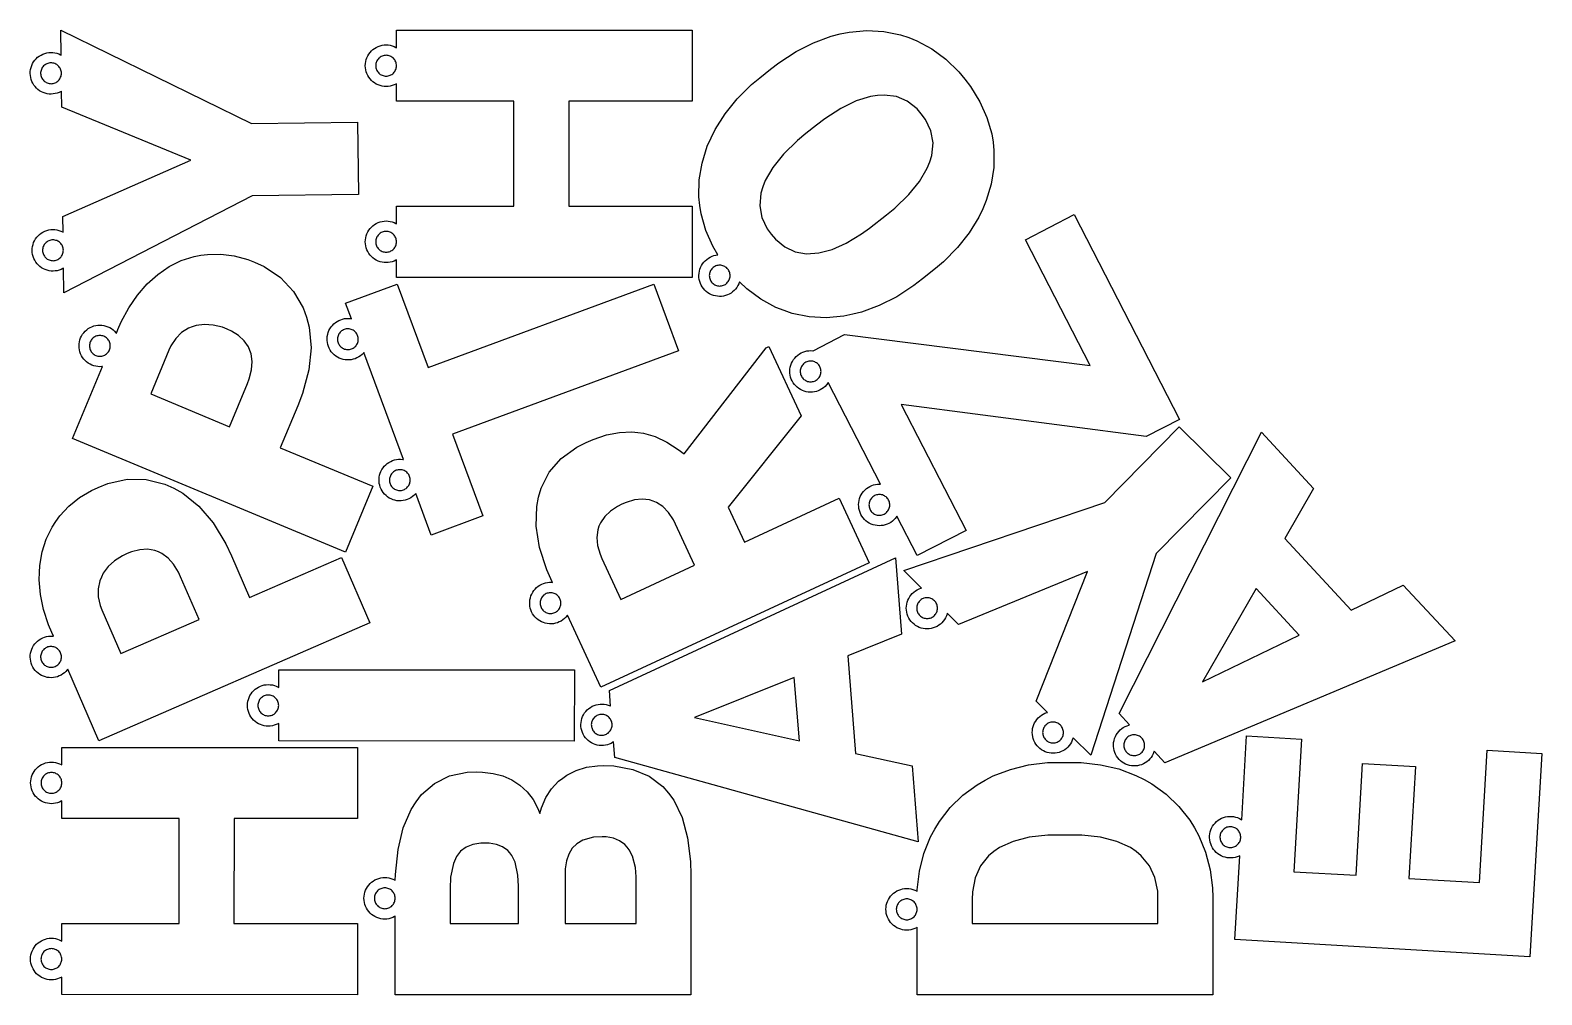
# Model space of a CAD drawing. Header units: millimetres. Extents: x 1 to 437, y 1 to 279.
import ezdxf

# ---------------------------------------------------------------- set-up
doc = ezdxf.new("R2010")
doc.units = ezdxf.units.MM

msp = doc.modelspace()

# ---------------------------------------------------------------- linework, layer by layer
at = {"color": 0}
for points in [[(47.21, 241.6), (10.01, 256.89), (9.96, 261.54), (9.78, 261.43), (9.26, 261.17), (8.7, 260.97), (8.13, 260.82), (7.55, 260.73), (6.96, 260.69), (6.38, 260.71), (5.79, 260.79), (5.22, 260.93), (4.66, 261.12), (4.13, 261.37), (3.62, 261.67), (3.14, 262.01), (2.7, 262.4), (2.3, 262.83), (1.95, 263.3), (1.64, 263.81), (1.38, 264.33), (1.18, 264.89), (1.03, 265.46), (0.93, 266.04), (0.9, 266.63), (0.92, 267.21), (1, 267.8), (1.14, 268.37), (1.33, 268.93), (1.58, 269.46), (1.87, 269.97), (2.22, 270.45), (2.61, 270.89), (3.04, 271.29), (3.51, 271.64), (4.01, 271.95), (4.54, 272.21), (5.09, 272.41), (5.66, 272.56), (6.25, 272.66), (6.83, 272.69), (7.42, 272.67), (8.01, 272.59), (8.58, 272.45), (9.13, 272.26), (9.67, 272.01), (9.84, 271.91), (9.76, 279.1), (64.73, 252.22), (95.37, 252.55), (95.6, 231.7), (64.96, 231.36), (10.59, 203.33), (10.51, 210.47), (10.34, 210.36), (9.81, 210.11), (9.26, 209.9), (8.69, 209.75), (8.11, 209.66), (7.52, 209.62), (6.93, 209.65), (6.35, 209.73), (5.78, 209.86), (5.22, 210.06), (4.69, 210.3), (4.18, 210.6), (3.7, 210.94), (3.26, 211.34), (2.86, 211.77), (2.5, 212.24), (2.2, 212.74), (1.94, 213.27), (1.73, 213.82), (1.59, 214.39), (1.49, 214.97), (1.46, 215.56), (1.48, 216.15), (1.56, 216.73), (1.7, 217.3), (1.89, 217.86), (2.13, 218.39), (2.43, 218.9), (2.78, 219.38), (3.17, 219.82), (3.6, 220.22), (4.07, 220.58), (4.57, 220.88), (5.1, 221.14), (5.65, 221.35), (6.22, 221.5), (6.8, 221.59), (7.39, 221.62), (7.98, 221.6), (8.56, 221.52), (9.14, 221.38), (9.69, 221.19), (10.23, 220.95), (10.4, 220.85), (10.35, 225.42), (47.21, 241.6)], [(191.9, 279.1), (191.9, 258.65), (156.28, 258.65), (156.28, 228.36), (191.9, 228.36), (191.9, 207.8), (106.59, 207.8), (106.59, 212.89), (106.42, 212.79), (105.88, 212.54), (105.33, 212.34), (104.76, 212.2), (104.18, 212.11), (103.59, 212.08), (103, 212.11), (102.42, 212.2), (101.85, 212.34), (101.29, 212.54), (100.76, 212.79), (100.25, 213.09), (99.78, 213.44), (99.35, 213.84), (98.95, 214.27), (98.6, 214.75), (98.3, 215.25), (98.04, 215.78), (97.85, 216.34), (97.7, 216.91), (97.62, 217.49), (97.59, 218.08), (97.62, 218.67), (97.7, 219.25), (97.85, 219.82), (98.04, 220.38), (98.3, 220.91), (98.6, 221.41), (98.95, 221.89), (99.35, 222.32), (99.78, 222.72), (100.25, 223.07), (100.76, 223.37), (101.29, 223.62), (101.85, 223.82), (102.42, 223.96), (103, 224.05), (103.59, 224.08), (104.18, 224.05), (104.76, 223.96), (105.33, 223.82), (105.88, 223.62), (106.42, 223.37), (106.59, 223.27), (106.59, 228.36), (140.45, 228.36), (140.45, 258.65), (106.59, 258.65), (106.59, 263.69), (106.42, 263.58), (105.88, 263.33), (105.33, 263.13), (104.76, 262.99), (104.18, 262.9), (103.59, 262.88), (103, 262.9), (102.42, 262.99), (101.85, 263.13), (101.29, 263.33), (100.76, 263.58), (100.25, 263.89), (99.78, 264.24), (99.35, 264.63), (98.95, 265.07), (98.6, 265.54), (98.3, 266.05), (98.04, 266.58), (97.85, 267.13), (97.7, 267.7), (97.62, 268.29), (97.59, 268.88), (97.62, 269.46), (97.7, 270.05), (97.85, 270.62), (98.04, 271.17), (98.3, 271.7), (98.6, 272.21), (98.95, 272.68), (99.35, 273.12), (99.78, 273.51), (100.25, 273.86), (100.76, 274.17), (101.29, 274.42), (101.85, 274.62), (102.42, 274.76), (103, 274.85), (103.59, 274.88), (104.18, 274.85), (104.76, 274.76), (105.33, 274.62), (105.88, 274.42), (106.42, 274.17), (106.59, 274.06), (106.59, 279.1), (191.9, 279.1)], [(197.83, 216.78), (195.82, 221.36), (194.49, 226.11), (194.12, 228.56), (193.86, 231.02), (193.94, 235.92), (194.75, 240.8), (196.27, 245.64), (197.34, 248.05), (198.52, 250.44), (201.4, 255.01), (204.92, 259.35), (209.07, 263.45), (211.42, 265.4), (214.48, 267.85), (216.92, 269.74), (221.88, 272.96), (226.92, 275.5), (232.04, 277.37), (234.63, 278.02), (237.22, 278.55), (242.29, 279.02), (247.23, 278.76), (252.05, 277.77), (254.4, 276.98), (256.72, 276.07), (261.08, 273.71), (265.12, 270.73), (268.85, 267.11), (270.57, 265.03), (272.22, 262.89), (274.94, 258.48), (276.97, 253.92), (278.33, 249.21), (278.72, 246.8), (279, 244.37), (278.97, 239.54), (278.23, 234.73), (276.77, 229.96), (275.75, 227.58), (274.61, 225.22), (271.82, 220.7), (268.42, 216.39), (264.39, 212.31), (262.12, 210.36), (258.37, 207.36), (255.91, 205.46), (250.94, 202.23), (245.91, 199.68), (240.8, 197.81), (238.22, 197.16), (235.64, 196.62), (230.57, 196.16), (225.63, 196.42), (220.79, 197.42), (218.42, 198.23), (216.09, 199.14), (211.7, 201.5), (207.64, 204.51), (205.57, 206.52), (205.57, 206.51), (205.36, 205.96), (205.1, 205.43), (204.79, 204.93), (204.44, 204.46), (204.04, 204.03), (203.59, 203.64), (203.12, 203.29), (202.61, 203), (202.07, 202.75), (201.52, 202.56), (200.94, 202.43), (200.36, 202.35), (199.77, 202.33), (199.18, 202.36), (198.6, 202.46), (198.03, 202.61), (197.48, 202.81), (196.95, 203.07), (196.45, 203.38), (195.98, 203.74), (195.55, 204.14), (195.16, 204.58), (194.82, 205.06), (194.52, 205.57), (194.28, 206.1), (194.09, 206.66), (193.95, 207.23), (193.87, 207.82), (193.85, 208.4), (193.89, 208.99), (193.98, 209.57), (194.13, 210.14), (194.34, 210.69), (194.6, 211.22), (194.91, 211.72), (195.26, 212.19), (195.66, 212.62), (196.11, 213.01), (196.58, 213.36), (197.09, 213.65), (197.63, 213.9), (198.18, 214.09), (198.76, 214.22), (199.34, 214.3), (199.34, 214.3), (197.83, 216.78)], [(102.72, 271.75), (102.44, 271.65), (102.17, 271.52), (101.92, 271.37), (101.68, 271.19), (101.47, 271), (101.27, 270.78), (101.09, 270.54), (100.94, 270.29), (100.82, 270.02), (100.72, 269.75), (100.65, 269.46), (100.6, 269.17), (100.59, 268.88), (100.6, 268.58), (100.65, 268.29), (100.72, 268), (100.82, 267.73), (100.94, 267.46), (101.09, 267.21), (101.27, 266.97), (101.47, 266.75), (101.68, 266.56), (101.92, 266.38), (102.17, 266.23), (102.44, 266.1), (102.72, 266), (103, 265.93), (103.29, 265.89), (103.59, 265.88), (103.88, 265.89), (104.17, 265.93), (104.46, 266), (104.74, 266.1), (105, 266.23), (105.25, 266.38), (105.49, 266.56), (105.71, 266.75), (105.91, 266.97), (106.08, 267.21), (106.23, 267.46), (106.36, 267.73), (106.46, 268), (106.53, 268.29), (106.57, 268.58), (106.59, 268.88), (106.57, 269.17), (106.53, 269.46), (106.46, 269.75), (106.36, 270.02), (106.23, 270.29), (106.08, 270.54), (105.91, 270.78), (105.71, 271), (105.49, 271.19), (105.25, 271.37), (105, 271.52), (104.74, 271.65), (104.46, 271.75), (104.17, 271.82), (103.88, 271.86), (103.59, 271.88), (103.29, 271.86), (103, 271.82), (102.72, 271.75)], [(6.28, 269.63), (6, 269.55), (5.72, 269.45), (5.46, 269.32), (5.21, 269.17), (4.97, 268.99), (4.75, 268.79), (4.56, 268.57), (4.39, 268.33), (4.24, 268.08), (4.11, 267.81), (4.02, 267.53), (3.95, 267.24), (3.91, 266.95), (3.9, 266.66), (3.92, 266.36), (3.96, 266.07), (4.04, 265.79), (4.14, 265.51), (4.27, 265.25), (4.42, 265), (4.6, 264.76), (4.8, 264.55), (5.02, 264.35), (5.26, 264.18), (5.51, 264.03), (5.78, 263.91), (6.06, 263.81), (6.35, 263.74), (6.64, 263.7), (6.93, 263.69), (7.23, 263.71), (7.52, 263.76), (7.8, 263.83), (8.08, 263.93), (8.34, 264.06), (8.59, 264.22), (8.83, 264.39), (9.04, 264.59), (9.24, 264.81), (9.41, 265.05), (9.56, 265.31), (9.68, 265.57), (9.78, 265.85), (9.85, 266.14), (9.89, 266.43), (9.9, 266.72), (9.88, 267.02), (9.83, 267.31), (9.76, 267.59), (9.66, 267.87), (9.53, 268.13), (9.37, 268.39), (9.2, 268.62), (9, 268.84), (8.78, 269.03), (8.54, 269.2), (8.28, 269.35), (8.02, 269.48), (7.74, 269.57), (7.45, 269.64), (7.16, 269.68), (6.87, 269.69), (6.57, 269.67), (6.28, 269.63)], [(224.75, 249.27), (222.34, 247.29), (218.3, 243.39), (215.19, 239.55), (213.01, 235.77), (212.31, 233.91), (211.76, 232.06), (211.44, 228.5), (212.05, 225.1), (213.59, 221.85), (214.74, 220.3), (215.98, 218.85), (218.67, 216.64), (221.65, 215.23), (224.91, 214.64), (228.45, 214.85), (232.27, 215.87), (236.38, 217.7), (240.76, 220.34), (243.08, 222), (248.01, 225.87), (250.39, 227.82), (254.4, 231.69), (257.51, 235.51), (259.74, 239.28), (260.48, 241.15), (261.07, 243), (261.43, 246.6), (260.82, 250.07), (259.23, 253.4), (258.03, 255.01), (256.79, 256.46), (253.99, 258.64), (250.82, 259.96), (247.28, 260.41), (245.36, 260.27), (243.39, 259.99), (239.24, 258.71), (234.85, 256.57), (230.22, 253.57), (227.81, 251.72), (224.75, 249.27)], [(235.85, 191.3), (306.75, 182.42), (288.07, 218.67), (302.13, 225.92), (332.56, 166.86), (322.93, 161.89), (252.22, 171.19), (270.96, 134.84), (256.84, 127.56), (250.97, 138.95), (250.87, 138.78), (250.51, 138.31), (250.11, 137.88), (249.67, 137.49), (249.19, 137.15), (248.68, 136.86), (248.14, 136.61), (247.59, 136.42), (247.01, 136.29), (246.43, 136.21), (245.84, 136.19), (245.25, 136.23), (244.67, 136.32), (244.1, 136.47), (243.55, 136.68), (243.02, 136.94), (242.52, 137.25), (242.05, 137.61), (241.62, 138.01), (241.24, 138.45), (240.89, 138.93), (240.6, 139.44), (240.35, 139.98), (240.16, 140.53), (240.03, 141.11), (239.95, 141.69), (239.93, 142.28), (239.97, 142.87), (240.06, 143.45), (240.22, 144.02), (240.42, 144.57), (240.68, 145.1), (240.99, 145.6), (241.35, 146.06), (241.75, 146.49), (242.19, 146.88), (242.67, 147.23), (243.18, 147.52), (243.72, 147.77), (244.27, 147.96), (244.85, 148.09), (245.43, 148.17), (246.02, 148.19), (246.22, 148.18), (231.13, 177.45), (231.03, 177.28), (230.67, 176.81), (230.27, 176.38), (229.83, 175.99), (229.35, 175.65), (228.84, 175.35), (228.3, 175.11), (227.74, 174.92), (227.17, 174.79), (226.59, 174.71), (226, 174.69), (225.41, 174.73), (224.83, 174.82), (224.26, 174.97), (223.71, 175.18), (223.18, 175.44), (222.68, 175.75), (222.21, 176.11), (221.78, 176.51), (221.39, 176.95), (221.05, 177.43), (220.76, 177.94), (220.51, 178.47), (220.32, 179.03), (220.19, 179.6), (220.11, 180.19), (220.09, 180.78), (220.13, 181.36), (220.22, 181.95), (220.37, 182.51), (220.58, 183.07), (220.84, 183.59), (221.15, 184.09), (221.51, 184.56), (221.91, 184.99), (222.35, 185.38), (222.83, 185.73), (223.34, 186.02), (223.88, 186.26), (224.43, 186.45), (225.01, 186.59), (225.59, 186.67), (226.18, 186.69), (226.77, 186.65), (226.81, 186.64), (235.85, 191.3)], [(6.55, 218.49), (6.28, 218.38), (6.01, 218.25), (5.76, 218.1), (5.53, 217.92), (5.31, 217.72), (5.12, 217.5), (4.94, 217.26), (4.8, 217.01), (4.67, 216.74), (4.58, 216.46), (4.51, 216.18), (4.47, 215.89), (4.46, 215.59), (4.47, 215.3), (4.52, 215.01), (4.6, 214.72), (4.7, 214.45), (4.83, 214.18), (4.98, 213.93), (5.16, 213.7), (5.36, 213.48), (5.58, 213.28), (5.82, 213.11), (6.07, 212.96), (6.34, 212.84), (6.62, 212.74), (6.9, 212.68), (7.2, 212.64), (7.49, 212.62), (7.78, 212.64), (8.07, 212.69), (8.36, 212.76), (8.64, 212.87), (8.9, 212.99), (9.15, 213.15), (9.39, 213.33), (9.6, 213.53), (9.8, 213.75), (9.97, 213.98), (10.12, 214.24), (10.24, 214.51), (10.34, 214.78), (10.41, 215.07), (10.45, 215.36), (10.46, 215.66), (10.44, 215.95), (10.39, 216.24), (10.32, 216.53), (10.22, 216.8), (10.09, 217.07), (9.93, 217.32), (9.76, 217.55), (9.55, 217.77), (9.33, 217.96), (9.1, 218.14), (8.84, 218.29), (8.57, 218.41), (8.3, 218.5), (8.01, 218.57), (7.72, 218.61), (7.42, 218.62), (7.13, 218.61), (6.84, 218.56), (6.55, 218.49)], [(103, 221.02), (102.72, 220.95), (102.44, 220.85), (102.17, 220.73), (101.92, 220.57), (101.68, 220.4), (101.47, 220.2), (101.27, 219.98), (101.09, 219.75), (100.94, 219.49), (100.82, 219.23), (100.72, 218.95), (100.65, 218.67), (100.6, 218.37), (100.59, 218.08), (100.6, 217.79), (100.65, 217.49), (100.72, 217.21), (100.82, 216.93), (100.94, 216.67), (101.09, 216.41), (101.27, 216.18), (101.47, 215.96), (101.68, 215.76), (101.92, 215.59), (102.17, 215.43), (102.44, 215.31), (102.72, 215.21), (103, 215.14), (103.29, 215.09), (103.59, 215.08), (103.88, 215.09), (104.17, 215.14), (104.46, 215.21), (104.74, 215.31), (105, 215.43), (105.25, 215.59), (105.49, 215.76), (105.71, 215.96), (105.91, 216.18), (106.08, 216.41), (106.23, 216.67), (106.36, 216.93), (106.46, 217.21), (106.53, 217.49), (106.57, 217.79), (106.59, 218.08), (106.57, 218.37), (106.53, 218.67), (106.46, 218.95), (106.36, 219.23), (106.23, 219.49), (106.08, 219.75), (105.91, 219.98), (105.71, 220.2), (105.49, 220.4), (105.25, 220.57), (105, 220.73), (104.74, 220.85), (104.46, 220.95), (104.17, 221.02), (103.88, 221.07), (103.59, 221.08), (103.29, 221.07), (103, 221.02)], [(26.19, 192.74), (27.15, 194.96), (29.33, 199.04), (31.82, 202.69), (34.62, 205.91), (36.15, 207.34), (37.72, 208.69), (41.02, 210.94), (44.5, 212.65), (48.18, 213.82), (50.09, 214.18), (52.03, 214.45), (55.9, 214.51), (59.78, 214.02), (63.67, 212.96), (65.61, 212.2), (68.41, 210.94), (73.16, 207.75), (76.91, 203.78), (79.66, 199.01), (80.61, 196.3), (81.38, 193.49), (81.93, 187.52), (81.3, 181.14), (79.49, 174.35), (78.1, 170.79), (73.06, 158.67), (99.79, 147.56), (91.91, 128.57), (13.13, 161.3), (21.77, 182.11), (21.57, 182.08), (20.98, 182.05), (20.4, 182.08), (19.81, 182.17), (19.24, 182.32), (18.69, 182.51), (18.16, 182.77), (17.65, 183.07), (17.18, 183.42), (16.74, 183.82), (16.35, 184.25), (16, 184.73), (15.7, 185.23), (15.45, 185.76), (15.25, 186.32), (15.11, 186.89), (15.02, 187.47), (14.99, 188.06), (15.02, 188.65), (15.11, 189.23), (15.25, 189.8), (15.45, 190.36), (15.7, 190.89), (16.01, 191.39), (16.36, 191.87), (16.75, 192.3), (17.19, 192.7), (17.66, 193.05), (18.17, 193.35), (18.7, 193.6), (19.26, 193.8), (19.83, 193.94), (20.41, 194.03), (21, 194.05), (21.59, 194.03), (22.17, 193.94), (22.74, 193.79), (23.29, 193.6), (23.83, 193.34), (24.33, 193.04), (24.8, 192.69), (25.24, 192.29), (25.63, 191.86), (25.75, 191.7), (26.19, 192.74)], [(197.56, 210.26), (197.38, 210.02), (197.22, 209.77), (197.09, 209.51), (196.99, 209.23), (196.92, 208.95), (196.87, 208.66), (196.85, 208.36), (196.86, 208.07), (196.9, 207.78), (196.97, 207.49), (197.06, 207.21), (197.19, 206.95), (197.33, 206.69), (197.51, 206.45), (197.7, 206.23), (197.92, 206.03), (198.15, 205.85), (198.4, 205.7), (198.67, 205.57), (198.94, 205.47), (199.23, 205.39), (199.52, 205.34), (199.81, 205.33), (200.1, 205.34), (200.4, 205.38), (200.68, 205.44), (200.96, 205.54), (201.23, 205.66), (201.48, 205.81), (201.72, 205.98), (201.94, 206.18), (202.14, 206.39), (202.32, 206.63), (202.48, 206.88), (202.61, 207.14), (202.71, 207.42), (202.78, 207.7), (202.83, 207.99), (202.85, 208.29), (202.84, 208.58), (202.8, 208.87), (202.73, 209.16), (202.64, 209.44), (202.51, 209.7), (202.37, 209.96), (202.19, 210.2), (202, 210.42), (201.78, 210.62), (201.55, 210.8), (201.3, 210.95), (201.03, 211.08), (200.76, 211.18), (200.47, 211.26), (200.18, 211.31), (199.89, 211.32), (199.6, 211.31), (199.3, 211.28), (199.02, 211.21), (198.74, 211.11), (198.47, 210.99), (198.22, 210.84), (197.98, 210.67), (197.76, 210.47), (197.56, 210.26)], [(106.82, 205.9), (115.68, 181.87), (180.82, 205.9), (187.93, 186.61), (122.79, 162.58), (131.49, 139), (116.59, 133.5), (112.16, 145.52), (112.04, 145.37), (111.62, 144.94), (111.17, 144.57), (110.69, 144.24), (110.17, 143.95), (109.63, 143.72), (109.07, 143.55), (108.49, 143.42), (107.9, 143.36), (107.32, 143.36), (106.73, 143.41), (106.15, 143.52), (105.58, 143.68), (105.04, 143.9), (104.52, 144.17), (104.02, 144.5), (103.57, 144.87), (103.14, 145.28), (102.77, 145.73), (102.43, 146.22), (102.15, 146.73), (101.92, 147.27), (101.75, 147.84), (101.62, 148.41), (101.56, 149), (101.56, 149.59), (101.61, 150.17), (101.72, 150.75), (101.88, 151.32), (102.1, 151.86), (102.37, 152.39), (102.7, 152.88), (103.07, 153.34), (103.48, 153.76), (103.93, 154.14), (104.42, 154.47), (104.93, 154.75), (105.47, 154.98), (106.04, 155.16), (106.61, 155.28), (107.2, 155.34), (107.79, 155.35), (108.37, 155.29), (108.57, 155.26), (97.17, 186.16), (97.05, 186), (96.64, 185.58), (96.18, 185.2), (95.7, 184.87), (95.18, 184.59), (94.64, 184.36), (94.08, 184.18), (93.5, 184.06), (92.92, 184), (92.33, 183.99), (91.74, 184.04), (91.16, 184.15), (90.6, 184.32), (90.05, 184.54), (89.53, 184.81), (89.04, 185.13), (88.58, 185.5), (88.16, 185.91), (87.78, 186.36), (87.45, 186.85), (87.16, 187.37), (86.93, 187.91), (86.76, 188.47), (86.64, 189.05), (86.57, 189.63), (86.57, 190.22), (86.62, 190.81), (86.73, 191.39), (86.89, 191.95), (87.11, 192.5), (87.39, 193.02), (87.71, 193.51), (88.08, 193.97), (88.49, 194.39), (88.94, 194.77), (89.43, 195.1), (89.94, 195.38), (90.49, 195.61), (91.05, 195.79), (91.62, 195.91), (92.21, 195.97), (92.8, 195.98), (93.39, 195.93), (93.58, 195.89), (91.92, 200.41), (106.82, 205.9)], [(58.4, 164.75), (63.58, 177.2), (64.11, 178.57), (64.77, 181.14), (64.96, 183.53), (64.66, 185.74), (64.31, 186.76), (63.89, 187.75), (62.67, 189.53), (61.02, 191.06), (58.94, 192.35), (57.72, 192.89), (56.35, 193.42), (53.71, 194.08), (51.2, 194.26), (48.81, 193.94), (47.66, 193.58), (46.55, 193.14), (44.58, 191.9), (42.9, 190.22), (41.51, 188.1), (40.94, 186.86), (35.68, 174.2), (58.4, 164.75)], [(91, 192.54), (90.75, 192.38), (90.53, 192.19), (90.32, 191.98), (90.14, 191.75), (89.97, 191.5), (89.84, 191.24), (89.73, 190.97), (89.65, 190.69), (89.59, 190.4), (89.57, 190.1), (89.57, 189.81), (89.6, 189.52), (89.66, 189.23), (89.75, 188.95), (89.86, 188.68), (90, 188.42), (90.17, 188.17), (90.36, 187.95), (90.57, 187.74), (90.8, 187.56), (91.05, 187.4), (91.31, 187.26), (91.58, 187.15), (91.86, 187.07), (92.15, 187.01), (92.44, 186.99), (92.74, 186.99), (93.03, 187.02), (93.32, 187.08), (93.6, 187.17), (93.87, 187.29), (94.13, 187.43), (94.37, 187.59), (94.6, 187.78), (94.81, 187.99), (94.99, 188.22), (95.15, 188.47), (95.29, 188.73), (95.4, 189), (95.48, 189.28), (95.53, 189.57), (95.56, 189.87), (95.56, 190.16), (95.53, 190.45), (95.47, 190.74), (95.38, 191.02), (95.26, 191.29), (95.12, 191.55), (94.95, 191.8), (94.77, 192.02), (94.56, 192.23), (94.33, 192.41), (94.08, 192.57), (93.82, 192.71), (93.55, 192.82), (93.26, 192.9), (92.97, 192.96), (92.68, 192.98), (92.39, 192.98), (92.09, 192.95), (91.81, 192.89), (91.52, 192.8), (91.25, 192.68), (91, 192.54)], [(21.58, 191), (21.29, 191.04), (20.99, 191.05), (20.7, 191.04), (20.41, 191), (20.12, 190.93), (19.85, 190.83), (19.58, 190.7), (19.33, 190.55), (19.09, 190.38), (18.87, 190.18), (18.67, 189.96), (18.5, 189.72), (18.35, 189.47), (18.22, 189.21), (18.12, 188.93), (18.05, 188.64), (18.01, 188.35), (17.99, 188.06), (18.01, 187.76), (18.05, 187.47), (18.12, 187.19), (18.22, 186.91), (18.34, 186.64), (18.5, 186.39), (18.67, 186.15), (18.87, 185.94), (19.09, 185.74), (19.32, 185.56), (19.57, 185.41), (19.84, 185.28), (20.12, 185.18), (20.4, 185.11), (20.69, 185.07), (20.99, 185.05), (21.28, 185.07), (21.57, 185.11), (21.86, 185.18), (22.14, 185.28), (22.4, 185.41), (22.66, 185.56), (22.89, 185.73), (23.11, 185.93), (23.31, 186.15), (23.48, 186.39), (23.64, 186.64), (23.76, 186.9), (23.86, 187.18), (23.93, 187.47), (23.98, 187.76), (23.99, 188.05), (23.98, 188.35), (23.93, 188.64), (23.86, 188.92), (23.76, 189.2), (23.64, 189.47), (23.49, 189.72), (23.31, 189.96), (23.12, 190.17), (22.9, 190.37), (22.66, 190.55), (22.41, 190.7), (22.14, 190.83), (21.87, 190.92), (21.58, 191)], [(151.47, 120.05), (149.96, 123.46), (147.88, 129.95), (146.91, 136.04), (147.06, 141.73), (147.6, 144.42), (148.32, 147.01), (150.66, 151.62), (154.08, 155.57), (158.58, 158.83), (161.28, 160.18), (163.29, 161.07), (167.17, 162.37), (170.9, 163.11), (174.46, 163.28), (176.18, 163.12), (177.89, 162.87), (181.27, 161.89), (184.61, 160.33), (187.91, 158.2), (189.55, 156.89), (213.25, 187.51), (214.05, 187.88), (223.32, 167.89), (202.33, 141.56), (207.01, 131.46), (234.34, 144.13), (242.98, 125.48), (165.59, 89.6), (155.93, 110.42), (155.82, 110.26), (155.44, 109.8), (155.02, 109.39), (154.56, 109.02), (154.07, 108.7), (153.55, 108.42), (153.01, 108.2), (152.44, 108.04), (151.86, 107.93), (151.28, 107.87), (150.69, 107.88), (150.1, 107.94), (149.52, 108.06), (148.96, 108.23), (148.42, 108.46), (147.9, 108.75), (147.42, 109.08), (146.96, 109.45), (146.55, 109.87), (146.18, 110.33), (145.86, 110.82), (145.58, 111.34), (145.36, 111.89), (145.2, 112.45), (145.09, 113.03), (145.03, 113.62), (145.04, 114.21), (145.1, 114.79), (145.22, 115.37), (145.39, 115.93), (145.62, 116.47), (145.9, 116.99), (146.24, 117.48), (146.61, 117.93), (147.03, 118.34), (147.49, 118.71), (147.98, 119.04), (148.5, 119.31), (149.05, 119.53), (149.61, 119.7), (150.19, 119.81), (150.78, 119.86), (151.37, 119.86), (151.57, 119.84), (151.47, 120.05)], [(224.22, 183.03), (224, 182.84), (223.8, 182.62), (223.62, 182.39), (223.46, 182.14), (223.34, 181.88), (223.23, 181.6), (223.16, 181.32), (223.11, 181.03), (223.09, 180.73), (223.1, 180.44), (223.14, 180.15), (223.21, 179.86), (223.3, 179.58), (223.42, 179.31), (223.57, 179.06), (223.74, 178.82), (223.94, 178.6), (224.15, 178.4), (224.39, 178.22), (224.64, 178.06), (224.9, 177.93), (225.18, 177.83), (225.46, 177.75), (225.75, 177.71), (226.04, 177.69), (226.34, 177.7), (226.63, 177.74), (226.92, 177.8), (227.2, 177.9), (227.46, 178.02), (227.72, 178.17), (227.96, 178.34), (228.18, 178.53), (228.38, 178.75), (228.56, 178.98), (228.71, 179.23), (228.84, 179.5), (228.95, 179.77), (229.02, 180.06), (229.07, 180.35), (229.09, 180.64), (229.08, 180.94), (229.04, 181.23), (228.97, 181.51), (228.88, 181.79), (228.76, 182.06), (228.61, 182.32), (228.44, 182.56), (228.24, 182.78), (228.03, 182.98), (227.79, 183.16), (227.54, 183.31), (227.28, 183.44), (227, 183.54), (226.72, 183.62), (226.43, 183.67), (226.13, 183.69), (225.84, 183.68), (225.55, 183.64), (225.26, 183.57), (224.98, 183.48), (224.71, 183.35), (224.46, 183.21), (224.22, 183.03)], [(305.98, 122.98), (268.8, 107.65), (265.49, 110.92), (265.45, 110.72), (265.25, 110.17), (265, 109.63), (264.7, 109.13), (264.36, 108.65), (263.96, 108.21), (263.53, 107.81), (263.06, 107.46), (262.56, 107.15), (262.02, 106.9), (261.47, 106.7), (260.9, 106.55), (260.32, 106.46), (259.73, 106.43), (259.14, 106.45), (258.56, 106.53), (257.99, 106.67), (257.43, 106.87), (256.9, 107.12), (256.39, 107.42), (255.92, 107.76), (255.48, 108.16), (255.08, 108.59), (254.73, 109.06), (254.42, 109.56), (254.16, 110.09), (253.96, 110.65), (253.82, 111.22), (253.73, 111.8), (253.69, 112.39), (253.72, 112.98), (253.8, 113.56), (253.94, 114.13), (254.13, 114.69), (254.38, 115.22), (254.68, 115.73), (255.03, 116.2), (255.42, 116.64), (255.86, 117.04), (256.33, 117.39), (256.83, 117.7), (257.36, 117.95), (257.91, 118.16), (258.11, 118.21), (252.99, 123.26), (310.95, 142.86), (332.47, 164.67), (347.32, 150.02), (325.8, 128.21), (306.92, 70.03), (301.84, 75.04), (301.79, 74.85), (301.6, 74.29), (301.35, 73.76), (301.05, 73.25), (300.7, 72.78), (300.31, 72.34), (299.88, 71.94), (299.41, 71.59), (298.9, 71.28), (298.37, 71.02), (297.82, 70.82), (297.25, 70.68), (296.67, 70.58), (296.08, 70.55), (295.49, 70.58), (294.91, 70.66), (294.34, 70.8), (293.78, 70.99), (293.25, 71.24), (292.74, 71.54), (292.27, 71.89), (291.83, 72.28), (291.43, 72.72), (291.07, 73.19), (290.77, 73.69), (290.51, 74.22), (290.31, 74.77), (290.16, 75.34), (290.07, 75.92), (290.04, 76.51), (290.07, 77.1), (290.15, 77.68), (290.29, 78.26), (290.48, 78.81), (290.73, 79.35), (291.03, 79.85), (291.38, 80.33), (291.77, 80.77), (292.2, 81.16), (292.67, 81.52), (293.18, 81.82), (293.71, 82.08), (294.26, 82.28), (294.46, 82.33), (291.2, 85.55), (305.98, 122.98)], [(315.09, 82), (356.15, 163.15), (371.19, 146.97), (362.9, 132.47), (382.07, 111.82), (397.1, 119.06), (412.06, 102.96), (328.25, 67.83), (325.2, 71.12), (325.14, 70.93), (324.93, 70.38), (324.65, 69.86), (324.33, 69.37), (323.96, 68.91), (323.55, 68.49), (323.1, 68.11), (322.62, 67.77), (322.1, 67.49), (321.56, 67.26), (321, 67.08), (320.42, 66.96), (319.84, 66.89), (319.25, 66.89), (318.66, 66.94), (318.08, 67.04), (317.52, 67.21), (316.97, 67.43), (316.45, 67.7), (315.96, 68.02), (315.5, 68.39), (315.07, 68.8), (314.7, 69.25), (314.36, 69.74), (314.08, 70.25), (313.85, 70.79), (313.67, 71.35), (313.55, 71.93), (313.48, 72.51), (313.47, 73.1), (313.53, 73.69), (313.63, 74.27), (313.8, 74.83), (314.02, 75.38), (314.29, 75.9), (314.61, 76.4), (314.98, 76.86), (315.39, 77.28), (315.84, 77.66), (316.32, 77.99), (316.84, 78.27), (317.38, 78.51), (317.94, 78.68), (318.14, 78.73), (315.09, 82)], [(7.13, 105.34), (6.2, 107.58), (4.77, 111.98), (3.87, 116.31), (3.5, 120.56), (3.53, 122.65), (3.65, 124.72), (4.32, 128.65), (5.5, 132.35), (7.21, 135.8), (8.28, 137.43), (9.43, 139.01), (12.07, 141.85), (15.11, 144.3), (18.57, 146.36), (20.47, 147.24), (23.32, 148.37), (28.91, 149.59), (34.38, 149.53), (39.71, 148.2), (42.33, 147), (44.89, 145.6), (49.57, 141.86), (53.73, 136.98), (57.36, 130.97), (58.95, 127.49), (64.19, 115.45), (90.74, 127), (98.94, 108.14), (20.7, 74.12), (11.72, 94.79), (11.6, 94.63), (11.21, 94.18), (10.79, 93.78), (10.32, 93.42), (9.82, 93.11), (9.29, 92.85), (8.74, 92.64), (8.17, 92.49), (7.59, 92.39), (7, 92.35), (6.41, 92.37), (5.83, 92.45), (5.26, 92.58), (4.7, 92.77), (4.16, 93.01), (3.65, 93.3), (3.17, 93.65), (2.73, 94.03), (2.33, 94.46), (1.97, 94.93), (1.66, 95.43), (1.4, 95.96), (1.19, 96.51), (1.04, 97.08), (0.94, 97.66), (0.9, 98.25), (0.92, 98.83), (0.99, 99.42), (1.13, 99.99), (1.32, 100.55), (1.56, 101.09), (1.85, 101.6), (2.19, 102.08), (2.58, 102.52), (3.01, 102.92), (3.48, 103.28), (3.98, 103.59), (4.51, 103.85), (5.06, 104.06), (5.63, 104.21), (6.21, 104.31), (6.79, 104.35), (7.38, 104.33), (7.58, 104.3), (7.13, 105.34)], [(105.74, 151.74), (105.51, 151.55), (105.31, 151.34), (105.12, 151.11), (104.96, 150.87), (104.83, 150.61), (104.72, 150.33), (104.63, 150.05), (104.58, 149.76), (104.55, 149.47), (104.56, 149.17), (104.59, 148.88), (104.65, 148.59), (104.74, 148.31), (104.85, 148.04), (104.99, 147.78), (105.16, 147.54), (105.35, 147.31), (105.56, 147.11), (105.79, 146.92), (106.03, 146.76), (106.29, 146.63), (106.57, 146.52), (106.85, 146.43), (107.14, 146.38), (107.43, 146.35), (107.73, 146.36), (108.02, 146.39), (108.31, 146.45), (108.59, 146.54), (108.86, 146.65), (109.12, 146.79), (109.36, 146.96), (109.59, 147.15), (109.79, 147.36), (109.98, 147.59), (110.14, 147.83), (110.28, 148.09), (110.39, 148.37), (110.47, 148.65), (110.52, 148.94), (110.55, 149.23), (110.55, 149.53), (110.51, 149.82), (110.45, 150.11), (110.37, 150.39), (110.25, 150.66), (110.11, 150.92), (109.94, 151.16), (109.75, 151.39), (109.54, 151.59), (109.31, 151.78), (109.07, 151.94), (108.81, 152.08), (108.53, 152.19), (108.25, 152.27), (107.96, 152.32), (107.67, 152.35), (107.37, 152.35), (107.08, 152.31), (106.79, 152.25), (106.51, 152.17), (106.24, 152.05), (105.98, 151.91), (105.74, 151.74)], [(243.84, 144.34), (243.64, 144.13), (243.46, 143.89), (243.31, 143.64), (243.18, 143.38), (243.07, 143.1), (243, 142.82), (242.95, 142.53), (242.93, 142.23), (242.94, 141.94), (242.98, 141.65), (243.05, 141.36), (243.14, 141.08), (243.26, 140.81), (243.41, 140.56), (243.58, 140.32), (243.78, 140.1), (243.99, 139.9), (244.23, 139.72), (244.48, 139.56), (244.74, 139.43), (245.02, 139.33), (245.3, 139.26), (245.59, 139.21), (245.88, 139.19), (246.18, 139.2), (246.47, 139.24), (246.76, 139.31), (247.04, 139.4), (247.3, 139.52), (247.56, 139.67), (247.8, 139.84), (248.02, 140.04), (248.22, 140.25), (248.4, 140.49), (248.55, 140.74), (248.68, 141), (248.79, 141.28), (248.86, 141.56), (248.91, 141.85), (248.93, 142.14), (248.92, 142.44), (248.88, 142.73), (248.81, 143.02), (248.72, 143.3), (248.6, 143.56), (248.45, 143.82), (248.28, 144.06), (248.08, 144.28), (247.87, 144.48), (247.63, 144.66), (247.38, 144.81), (247.12, 144.94), (246.84, 145.05), (246.56, 145.12), (246.27, 145.17), (245.97, 145.19), (245.68, 145.18), (245.39, 145.14), (245.1, 145.07), (244.82, 144.98), (244.56, 144.86), (244.3, 144.71), (244.06, 144.54), (243.84, 144.34)], [(192.6, 124.78), (187.13, 136.59), (186.5, 137.88), (185.07, 140.04), (183.45, 141.72), (181.63, 142.91), (180.64, 143.3), (179.62, 143.61), (177.48, 143.84), (175.22, 143.61), (172.84, 142.91), (171.6, 142.37), (170.38, 141.77), (168.31, 140.4), (166.67, 138.81), (165.45, 137.01), (165.02, 136.02), (164.66, 135), (164.37, 132.83), (164.59, 130.51), (165.31, 128.03), (165.87, 126.73), (171.35, 114.93), (192.6, 124.78)], [(49.64, 109.12), (44.26, 121.49), (43.65, 122.82), (42.26, 125.08), (40.66, 126.87), (38.87, 128.19), (37.89, 128.65), (36.88, 129.03), (34.76, 129.39), (32.51, 129.26), (30.14, 128.66), (28.9, 128.15), (27.57, 127.54), (25.26, 126.1), (23.39, 124.41), (21.96, 122.47), (21.42, 121.39), (20.97, 120.29), (20.5, 118.01), (20.54, 115.63), (21.1, 113.16), (21.6, 111.88), (27.07, 99.31), (49.64, 109.12)], [(168.02, 88.63), (250.53, 126.88), (252.3, 104.86), (236.81, 98.62), (239.06, 70.53), (255.35, 66.91), (257.11, 45), (169.57, 69.35), (169.21, 73.82), (169.04, 73.71), (168.53, 73.41), (168, 73.17), (167.44, 72.98), (166.86, 72.85), (166.28, 72.78), (165.69, 72.76), (165.1, 72.8), (164.52, 72.89), (163.96, 73.05), (163.4, 73.25), (162.88, 73.52), (162.38, 73.83), (161.91, 74.19), (161.48, 74.59), (161.09, 75.03), (160.75, 75.51), (160.46, 76.02), (160.22, 76.56), (160.03, 77.12), (159.89, 77.69), (159.82, 78.28), (159.8, 78.86), (159.84, 79.45), (159.94, 80.03), (160.09, 80.6), (160.3, 81.15), (160.56, 81.68), (160.87, 82.18), (161.23, 82.64), (161.63, 83.07), (162.08, 83.46), (162.56, 83.8), (163.07, 84.1), (163.6, 84.34), (164.16, 84.53), (164.74, 84.66), (165.32, 84.74), (165.91, 84.75), (166.49, 84.72), (167.08, 84.62), (167.64, 84.47), (168.2, 84.26), (168.37, 84.17), (168.02, 88.63)], [(367.09, 104.62), (354.61, 118.06), (339.19, 91.18), (367.09, 104.62)], [(149.26, 116.29), (149.03, 116.11), (148.82, 115.9), (148.63, 115.67), (148.47, 115.43), (148.33, 115.17), (148.21, 114.9), (148.12, 114.62), (148.06, 114.33), (148.03, 114.04), (148.03, 113.74), (148.06, 113.45), (148.11, 113.16), (148.19, 112.88), (148.31, 112.61), (148.44, 112.35), (148.6, 112.1), (148.79, 111.87), (149, 111.66), (149.22, 111.47), (149.47, 111.31), (149.72, 111.17), (149.99, 111.05), (150.28, 110.96), (150.56, 110.9), (150.86, 110.87), (151.15, 110.87), (151.44, 110.9), (151.73, 110.95), (152.02, 111.04), (152.29, 111.15), (152.55, 111.28), (152.8, 111.44), (153.02, 111.63), (153.23, 111.84), (153.42, 112.06), (153.59, 112.31), (153.73, 112.56), (153.84, 112.84), (153.93, 113.12), (153.99, 113.4), (154.02, 113.7), (154.02, 113.99), (154, 114.29), (153.94, 114.57), (153.86, 114.86), (153.75, 115.13), (153.61, 115.39), (153.45, 115.64), (153.27, 115.87), (153.06, 116.08), (152.83, 116.26), (152.59, 116.43), (152.33, 116.57), (152.06, 116.68), (151.78, 116.77), (151.49, 116.83), (151.2, 116.86), (150.9, 116.87), (150.61, 116.84), (150.32, 116.78), (150.04, 116.7), (149.77, 116.59), (149.5, 116.45), (149.26, 116.29)], [(257.19, 114.08), (257.04, 113.82), (256.91, 113.56), (256.82, 113.28), (256.75, 112.99), (256.7, 112.7), (256.69, 112.41), (256.71, 112.11), (256.75, 111.82), (256.83, 111.54), (256.93, 111.26), (257.06, 110.99), (257.21, 110.74), (257.39, 110.51), (257.58, 110.29), (257.8, 110.09), (258.04, 109.92), (258.3, 109.77), (258.56, 109.65), (258.84, 109.55), (259.13, 109.48), (259.42, 109.44), (259.71, 109.43), (260.01, 109.44), (260.3, 109.49), (260.58, 109.56), (260.86, 109.66), (261.12, 109.79), (261.38, 109.94), (261.61, 110.12), (261.83, 110.32), (262.02, 110.54), (262.2, 110.78), (262.35, 111.03), (262.47, 111.3), (262.57, 111.57), (262.64, 111.86), (262.68, 112.15), (262.69, 112.45), (262.68, 112.74), (262.63, 113.03), (262.56, 113.32), (262.46, 113.59), (262.33, 113.86), (262.18, 114.11), (262, 114.34), (261.8, 114.56), (261.58, 114.76), (261.34, 114.93), (261.09, 115.08), (260.82, 115.21), (260.54, 115.3), (260.26, 115.37), (259.97, 115.41), (259.67, 115.43), (259.38, 115.41), (259.09, 115.36), (258.8, 115.29), (258.53, 115.19), (258.26, 115.06), (258.01, 114.91), (257.77, 114.73), (257.56, 114.53), (257.36, 114.31), (257.19, 114.08)], [(5.19, 100.82), (4.96, 100.64), (4.74, 100.43), (4.55, 100.21), (4.38, 99.97), (4.23, 99.72), (4.11, 99.45), (4.01, 99.17), (3.95, 98.88), (3.91, 98.59), (3.9, 98.3), (3.92, 98), (3.97, 97.71), (4.04, 97.43), (4.15, 97.15), (4.28, 96.89), (4.43, 96.64), (4.61, 96.41), (4.81, 96.19), (5.04, 96), (5.28, 95.83), (5.53, 95.68), (5.8, 95.56), (6.08, 95.46), (6.36, 95.4), (6.66, 95.36), (6.95, 95.35), (7.24, 95.37), (7.54, 95.42), (7.82, 95.5), (8.09, 95.6), (8.36, 95.73), (8.61, 95.89), (8.84, 96.06), (9.06, 96.27), (9.25, 96.49), (9.42, 96.73), (9.57, 96.98), (9.69, 97.25), (9.78, 97.53), (9.85, 97.82), (9.89, 98.11), (9.9, 98.4), (9.88, 98.7), (9.83, 98.99), (9.75, 99.27), (9.65, 99.55), (9.52, 99.81), (9.36, 100.06), (9.18, 100.29), (8.98, 100.51), (8.76, 100.7), (8.52, 100.87), (8.27, 101.02), (8, 101.14), (7.72, 101.24), (7.43, 101.3), (7.14, 101.34), (6.85, 101.35), (6.55, 101.33), (6.26, 101.28), (5.98, 101.21), (5.7, 101.1), (5.44, 100.97), (5.19, 100.82)], [(72.6, 94.62), (157.91, 94.59), (157.9, 74.08), (72.59, 74.11), (72.59, 79.17), (72.42, 79.07), (71.89, 78.82), (71.33, 78.62), (70.76, 78.48), (70.18, 78.39), (69.59, 78.36), (69, 78.39), (68.42, 78.48), (67.85, 78.62), (67.3, 78.82), (66.76, 79.07), (66.26, 79.38), (65.79, 79.73), (65.35, 80.12), (64.95, 80.56), (64.6, 81.03), (64.3, 81.54), (64.05, 82.07), (63.85, 82.62), (63.71, 83.19), (63.62, 83.78), (63.59, 84.37), (63.62, 84.95), (63.71, 85.54), (63.85, 86.11), (64.05, 86.66), (64.3, 87.19), (64.61, 87.7), (64.96, 88.17), (65.35, 88.61), (65.79, 89), (66.26, 89.35), (66.77, 89.66), (67.3, 89.91), (67.85, 90.11), (68.42, 90.25), (69.01, 90.33), (69.59, 90.36), (70.18, 90.33), (70.77, 90.25), (71.34, 90.1), (71.89, 89.91), (72.42, 89.65), (72.59, 89.55), (72.6, 94.62)], [(222.84, 74.16), (221.37, 92.44), (192.61, 80.9), (222.84, 74.16)], [(69.01, 87.31), (68.72, 87.23), (68.45, 87.14), (68.18, 87.01), (67.93, 86.86), (67.69, 86.68), (67.47, 86.49), (67.27, 86.27), (67.1, 86.03), (66.95, 85.78), (66.82, 85.51), (66.72, 85.24), (66.65, 84.95), (66.61, 84.66), (66.59, 84.36), (66.61, 84.07), (66.65, 83.78), (66.72, 83.49), (66.82, 83.22), (66.95, 82.95), (67.1, 82.7), (67.27, 82.46), (67.47, 82.24), (67.69, 82.04), (67.93, 81.87), (68.18, 81.72), (68.44, 81.59), (68.72, 81.49), (69.01, 81.42), (69.3, 81.38), (69.59, 81.36), (69.89, 81.38), (70.18, 81.42), (70.46, 81.49), (70.74, 81.59), (71.01, 81.72), (71.26, 81.87), (71.5, 82.04), (71.71, 82.24), (71.91, 82.46), (72.09, 82.7), (72.24, 82.95), (72.36, 83.21), (72.46, 83.49), (72.54, 83.78), (72.58, 84.07), (72.59, 84.36), (72.58, 84.66), (72.54, 84.95), (72.46, 85.23), (72.37, 85.51), (72.24, 85.78), (72.09, 86.03), (71.91, 86.27), (71.71, 86.48), (71.5, 86.68), (71.26, 86.86), (71.01, 87.01), (70.74, 87.13), (70.46, 87.23), (70.18, 87.31), (69.89, 87.35), (69.59, 87.36), (69.3, 87.35), (69.01, 87.31)], [(164.98, 81.64), (164.7, 81.55), (164.43, 81.43), (164.18, 81.28), (163.94, 81.11), (163.72, 80.92), (163.52, 80.7), (163.34, 80.47), (163.18, 80.22), (163.05, 79.95), (162.95, 79.68), (162.87, 79.39), (162.82, 79.1), (162.8, 78.81), (162.81, 78.52), (162.85, 78.22), (162.91, 77.94), (163.01, 77.66), (163.13, 77.39), (163.28, 77.13), (163.45, 76.89), (163.64, 76.67), (163.86, 76.47), (164.09, 76.29), (164.34, 76.14), (164.6, 76.01), (164.88, 75.9), (165.16, 75.82), (165.45, 75.78), (165.75, 75.76), (166.04, 75.77), (166.33, 75.8), (166.62, 75.87), (166.9, 75.96), (167.17, 76.09), (167.42, 76.23), (167.66, 76.4), (167.88, 76.6), (168.08, 76.81), (168.26, 77.04), (168.42, 77.29), (168.55, 77.56), (168.65, 77.83), (168.73, 78.12), (168.78, 78.41), (168.8, 78.7), (168.79, 79), (168.75, 79.29), (168.69, 79.58), (168.59, 79.85), (168.47, 80.12), (168.32, 80.38), (168.15, 80.62), (167.96, 80.84), (167.74, 81.04), (167.51, 81.22), (167.26, 81.38), (167, 81.51), (166.72, 81.61), (166.44, 81.69), (166.15, 81.74), (165.85, 81.76), (165.56, 81.75), (165.27, 81.71), (164.98, 81.64)], [(293.39, 77.95), (293.26, 77.68), (293.16, 77.4), (293.09, 77.12), (293.05, 76.83), (293.04, 76.53), (293.06, 76.24), (293.1, 75.95), (293.18, 75.66), (293.28, 75.39), (293.4, 75.12), (293.56, 74.87), (293.73, 74.63), (293.93, 74.42), (294.15, 74.22), (294.39, 74.05), (294.64, 73.9), (294.91, 73.77), (295.19, 73.68), (295.47, 73.61), (295.77, 73.56), (296.06, 73.55), (296.35, 73.57), (296.65, 73.61), (296.93, 73.69), (297.21, 73.79), (297.47, 73.92), (297.72, 74.07), (297.96, 74.25), (298.18, 74.44), (298.37, 74.66), (298.55, 74.9), (298.7, 75.16), (298.82, 75.42), (298.92, 75.7), (298.99, 75.99), (299.03, 76.28), (299.04, 76.57), (299.02, 76.87), (298.98, 77.16), (298.91, 77.44), (298.8, 77.72), (298.68, 77.98), (298.52, 78.24), (298.35, 78.47), (298.15, 78.69), (297.93, 78.88), (297.69, 79.06), (297.44, 79.21), (297.17, 79.33), (296.89, 79.43), (296.61, 79.5), (296.32, 79.54), (296.02, 79.55), (295.73, 79.54), (295.44, 79.49), (295.15, 79.42), (294.87, 79.32), (294.61, 79.19), (294.36, 79.04), (294.12, 78.86), (293.91, 78.66), (293.71, 78.44), (293.54, 78.2), (293.39, 77.95)], [(317.04, 74.64), (316.88, 74.39), (316.74, 74.13), (316.63, 73.86), (316.55, 73.58), (316.5, 73.29), (316.47, 72.99), (316.48, 72.7), (316.51, 72.41), (316.57, 72.12), (316.66, 71.84), (316.77, 71.57), (316.92, 71.31), (317.08, 71.07), (317.27, 70.84), (317.48, 70.63), (317.71, 70.45), (317.96, 70.29), (318.22, 70.15), (318.49, 70.05), (318.78, 69.96), (319.07, 69.91), (319.36, 69.88), (319.65, 69.89), (319.95, 69.92), (320.23, 69.98), (320.52, 70.07), (320.79, 70.19), (321.04, 70.33), (321.29, 70.49), (321.51, 70.68), (321.72, 70.89), (321.9, 71.12), (322.06, 71.37), (322.2, 71.63), (322.31, 71.91), (322.39, 72.19), (322.44, 72.48), (322.47, 72.77), (322.47, 73.07), (322.43, 73.36), (322.37, 73.65), (322.28, 73.93), (322.17, 74.2), (322.02, 74.46), (321.86, 74.7), (321.67, 74.92), (321.46, 75.13), (321.23, 75.31), (320.98, 75.47), (320.72, 75.61), (320.45, 75.72), (320.16, 75.8), (319.87, 75.85), (319.58, 75.88), (319.29, 75.88), (318.99, 75.84), (318.71, 75.78), (318.43, 75.69), (318.16, 75.58), (317.9, 75.44), (317.65, 75.27), (317.43, 75.08), (317.22, 74.87), (317.04, 74.64)], [(351.9, 75.58), (367.76, 74.65), (365.53, 36.4), (383.48, 35.35), (385.36, 67.65), (400.63, 66.76), (398.75, 34.46), (419.05, 33.28), (421.27, 71.42), (437.06, 70.5), (433.65, 11.84), (348.48, 16.8), (349.89, 41.01), (349.71, 40.92), (349.17, 40.69), (348.6, 40.53), (348.02, 40.42), (347.44, 40.37), (346.85, 40.37), (346.26, 40.44), (345.69, 40.56), (345.12, 40.73), (344.58, 40.96), (344.07, 41.24), (343.58, 41.58), (343.13, 41.95), (342.71, 42.37), (342.35, 42.83), (342.02, 43.32), (341.75, 43.85), (341.53, 44.39), (341.36, 44.96), (341.25, 45.54), (341.2, 46.12), (341.21, 46.71), (341.27, 47.3), (341.39, 47.87), (341.57, 48.43), (341.8, 48.98), (342.08, 49.49), (342.41, 49.98), (342.79, 50.43), (343.21, 50.84), (343.67, 51.21), (344.16, 51.54), (344.68, 51.81), (345.23, 52.03), (345.79, 52.2), (346.37, 52.3), (346.96, 52.36), (347.55, 52.35), (348.13, 52.29), (348.71, 52.17), (349.27, 51.99), (349.81, 51.76), (350.33, 51.48), (350.49, 51.37), (351.9, 75.58)], [(95.32, 72.2), (95.32, 51.75), (59.7, 51.76), (59.69, 21.47), (95.31, 21.46), (95.3, 0.9), (9.99, 0.93), (9.99, 6.02), (9.82, 5.92), (9.29, 5.66), (8.73, 5.47), (8.16, 5.32), (7.58, 5.24), (6.99, 5.21), (6.41, 5.24), (5.82, 5.32), (5.25, 5.47), (4.7, 5.67), (4.17, 5.92), (3.66, 6.22), (3.19, 6.57), (2.75, 6.97), (2.36, 7.4), (2.01, 7.88), (1.7, 8.38), (1.45, 8.91), (1.25, 9.47), (1.11, 10.04), (1.02, 10.62), (1, 11.21), (1.02, 11.8), (1.11, 12.38), (1.25, 12.95), (1.45, 13.51), (1.7, 14.04), (2.01, 14.54), (2.36, 15.02), (2.75, 15.45), (3.19, 15.85), (3.66, 16.2), (4.17, 16.5), (4.7, 16.75), (5.26, 16.95), (5.83, 17.09), (6.41, 17.18), (7, 17.21), (7.59, 17.18), (8.17, 17.09), (8.74, 16.95), (9.29, 16.75), (9.83, 16.5), (10, 16.4), (10, 21.49), (43.86, 21.48), (43.87, 51.77), (10.01, 51.78), (10.01, 56.81), (9.84, 56.71), (9.31, 56.46), (8.75, 56.26), (8.18, 56.12), (7.6, 56.03), (7.01, 56), (6.42, 56.03), (5.84, 56.12), (5.27, 56.26), (4.71, 56.46), (4.18, 56.71), (3.68, 57.02), (3.2, 57.37), (2.77, 57.76), (2.37, 58.2), (2.02, 58.67), (1.72, 59.18), (1.47, 59.71), (1.27, 60.26), (1.13, 60.83), (1.04, 61.42), (1.01, 62.01), (1.04, 62.59), (1.13, 63.18), (1.27, 63.75), (1.47, 64.3), (1.72, 64.83), (2.02, 65.34), (2.37, 65.81), (2.77, 66.25), (3.21, 66.64), (3.68, 66.99), (4.18, 67.3), (4.72, 67.55), (5.27, 67.75), (5.84, 67.89), (6.43, 67.97), (7.01, 68), (7.6, 67.97), (8.18, 67.89), (8.76, 67.74), (9.31, 67.55), (9.84, 67.29), (10.01, 67.19), (10.01, 72.23), (95.32, 72.2)], [(106.27, 35.58), (107.03, 42.82), (108.53, 49.09), (110.79, 54.36), (112.24, 56.59), (113.81, 58.65), (117.51, 61.86), (121.89, 64.01), (126.95, 65.08), (129.76, 65.17), (131.4, 65.14), (134.47, 64.76), (137.3, 64), (139.88, 62.86), (141.07, 62.13), (142.22, 61.34), (144.25, 59.45), (145.98, 57.21), (147.4, 54.61), (147.98, 53.16), (148.45, 54.8), (149.71, 57.75), (151.36, 60.31), (153.38, 62.48), (154.55, 63.41), (155.77, 64.27), (158.44, 65.61), (161.37, 66.51), (164.56, 66.95), (166.27, 66.99), (169.34, 66.91), (174.83, 65.91), (179.53, 63.93), (183.46, 60.95), (185.1, 59.05), (186.61, 56.99), (188.99, 52.06), (190.59, 46.18), (191.43, 39.34), (191.52, 35.52), (191.52, 0.9), (106.21, 0.9), (106.21, 23.53), (106.04, 23.43), (105.51, 23.18), (104.95, 22.98), (104.38, 22.84), (103.8, 22.75), (103.21, 22.72), (102.62, 22.75), (102.04, 22.84), (101.47, 22.98), (100.91, 23.18), (100.38, 23.43), (99.88, 23.73), (99.4, 24.08), (98.97, 24.48), (98.57, 24.92), (98.22, 25.39), (97.92, 25.89), (97.67, 26.43), (97.47, 26.98), (97.32, 27.55), (97.24, 28.13), (97.21, 28.72), (97.24, 29.31), (97.32, 29.89), (97.47, 30.46), (97.67, 31.02), (97.92, 31.55), (98.22, 32.06), (98.57, 32.53), (98.97, 32.96), (99.4, 33.36), (99.88, 33.71), (100.38, 34.01), (100.91, 34.27), (101.47, 34.46), (102.04, 34.61), (102.62, 34.69), (103.21, 34.72), (103.8, 34.69), (104.38, 34.61), (104.95, 34.46), (105.51, 34.27), (106.04, 34.01), (106.25, 33.89), (106.27, 35.58)], [(256.87, 31.18), (257.51, 36.55), (258.79, 41.63), (260.71, 46.43), (261.93, 48.71), (263.26, 50.92), (266.35, 54.94), (269.97, 58.46), (274.12, 61.49), (276.41, 62.8), (278.77, 64.02), (283.73, 65.92), (288.96, 67.21), (294.48, 67.86), (297.35, 67.93), (301.28, 67.93), (304.19, 67.88), (309.74, 67.26), (314.99, 66.02), (319.94, 64.17), (322.29, 62.98), (324.57, 61.7), (328.71, 58.71), (332.34, 55.23), (335.47, 51.24), (336.82, 49.03), (338.08, 46.76), (340.05, 42), (341.37, 36.98), (342.05, 31.71), (342.12, 28.96), (342.12, 0.9), (256.81, 0.9), (256.81, 20.35), (256.64, 20.25), (256.11, 20), (255.55, 19.8), (254.98, 19.65), (254.4, 19.57), (253.81, 19.54), (253.22, 19.57), (252.64, 19.65), (252.07, 19.8), (251.52, 20), (250.98, 20.25), (250.48, 20.55), (250.01, 20.9), (249.57, 21.3), (249.17, 21.73), (248.82, 22.21), (248.52, 22.71), (248.27, 23.24), (248.07, 23.8), (247.93, 24.37), (247.84, 24.95), (247.81, 25.54), (247.84, 26.13), (247.93, 26.71), (248.07, 27.28), (248.27, 27.84), (248.52, 28.37), (248.82, 28.87), (249.17, 29.35), (249.57, 29.78), (250.01, 30.18), (250.48, 30.53), (250.98, 30.83), (251.52, 31.08), (252.07, 31.28), (252.64, 31.42), (253.22, 31.51), (253.81, 31.54), (254.4, 31.51), (254.98, 31.42), (255.55, 31.28), (256.11, 31.08), (256.64, 30.83), (256.86, 30.7), (256.87, 31.18)], [(6.14, 64.87), (5.86, 64.78), (5.6, 64.65), (5.35, 64.5), (5.11, 64.32), (4.89, 64.13), (4.69, 63.91), (4.52, 63.67), (4.37, 63.42), (4.24, 63.15), (4.14, 62.88), (4.07, 62.59), (4.03, 62.3), (4.01, 62), (4.03, 61.71), (4.07, 61.42), (4.14, 61.13), (4.24, 60.86), (4.37, 60.59), (4.52, 60.34), (4.69, 60.1), (4.89, 59.88), (5.11, 59.69), (5.34, 59.51), (5.6, 59.36), (5.86, 59.23), (6.14, 59.13), (6.43, 59.06), (6.72, 59.02), (7.01, 59), (7.3, 59.02), (7.6, 59.06), (7.88, 59.13), (8.16, 59.23), (8.42, 59.36), (8.68, 59.51), (8.91, 59.68), (9.13, 59.88), (9.33, 60.1), (9.51, 60.34), (9.66, 60.59), (9.78, 60.85), (9.88, 61.13), (9.95, 61.42), (10, 61.71), (10.01, 62), (10, 62.3), (9.95, 62.59), (9.88, 62.87), (9.78, 63.15), (9.66, 63.42), (9.51, 63.67), (9.33, 63.91), (9.13, 64.12), (8.92, 64.32), (8.68, 64.5), (8.43, 64.65), (8.16, 64.77), (7.88, 64.87), (7.6, 64.95), (7.31, 64.99), (7.01, 65), (6.72, 64.99), (6.43, 64.95), (6.14, 64.87)], [(346.78, 49.33), (346.49, 49.28), (346.21, 49.2), (345.94, 49.09), (345.68, 48.95), (345.43, 48.79), (345.2, 48.6), (344.99, 48.4), (344.8, 48.17), (344.64, 47.93), (344.5, 47.67), (344.38, 47.4), (344.29, 47.12), (344.23, 46.83), (344.2, 46.54), (344.2, 46.24), (344.23, 45.95), (344.28, 45.66), (344.36, 45.38), (344.47, 45.1), (344.61, 44.84), (344.77, 44.6), (344.96, 44.37), (345.16, 44.16), (345.39, 43.97), (345.63, 43.8), (345.89, 43.66), (346.16, 43.55), (346.44, 43.46), (346.73, 43.4), (347.02, 43.37), (347.32, 43.36), (347.61, 43.39), (347.9, 43.45), (348.18, 43.53), (348.45, 43.64), (348.72, 43.78), (348.96, 43.94), (349.19, 44.12), (349.4, 44.33), (349.59, 44.55), (349.76, 44.8), (349.9, 45.05), (350.01, 45.33), (350.1, 45.61), (350.16, 45.89), (350.19, 46.19), (350.19, 46.48), (350.17, 46.78), (350.11, 47.06), (350.03, 47.35), (349.92, 47.62), (349.78, 47.88), (349.62, 48.13), (349.44, 48.36), (349.23, 48.57), (349.01, 48.76), (348.76, 48.92), (348.5, 49.06), (348.23, 49.18), (347.95, 49.27), (347.66, 49.33), (347.37, 49.36), (347.08, 49.36), (346.78, 49.33)], [(141.77, 32.18), (141.64, 35.39), (140.79, 39.12), (139.89, 41.03), (139.31, 41.79), (138.69, 42.48), (137.2, 43.56), (135.43, 44.27), (133.37, 44.63), (132.22, 44.66), (130.9, 44.63), (128.59, 44.24), (126.65, 43.47), (125.08, 42.3), (124.46, 41.56), (123.89, 40.74), (123, 38.72), (122.19, 34.84), (122.09, 31.54), (122.09, 21.46), (141.77, 21.46), (141.77, 32.18)], [(175.7, 21.46), (175.7, 34.94), (175.59, 37.61), (174.72, 40.9), (173.76, 42.72), (173.15, 43.49), (172.49, 44.21), (170.96, 45.33), (169.16, 46.08), (167.11, 46.45), (165.97, 46.48), (163.41, 46.37), (160.33, 45.46), (158.66, 44.47), (157.32, 43.14), (156.31, 41.49), (155.63, 39.5), (155.28, 37.18), (155.25, 35.88), (155.25, 21.46), (175.7, 21.46)], [(272.69, 21.46), (326.3, 21.46), (326.3, 28.61), (326.24, 30.78), (325.45, 34.69), (323.87, 38.09), (321.51, 40.97), (320, 42.2), (318.36, 43.34), (314.45, 45.12), (309.77, 46.31), (304.32, 46.9), (301.28, 46.95), (297.59, 46.95), (294.57, 46.9), (289.15, 46.31), (284.49, 45.12), (280.59, 43.34), (278.96, 42.2), (277.46, 40.97), (275.11, 38.06), (273.54, 34.6), (272.76, 30.6), (272.69, 28.38), (272.69, 21.46)], [(102.62, 31.66), (102.34, 31.59), (102.06, 31.49), (101.8, 31.37), (101.54, 31.22), (101.31, 31.04), (101.09, 30.84), (100.89, 30.63), (100.72, 30.39), (100.56, 30.14), (100.44, 29.87), (100.34, 29.59), (100.27, 29.31), (100.22, 29.02), (100.21, 28.72), (100.22, 28.43), (100.27, 28.14), (100.34, 27.85), (100.44, 27.57), (100.56, 27.31), (100.72, 27.06), (100.89, 26.82), (101.09, 26.6), (101.31, 26.4), (101.54, 26.23), (101.8, 26.08), (102.06, 25.95), (102.34, 25.85), (102.62, 25.78), (102.92, 25.74), (103.21, 25.72), (103.5, 25.74), (103.79, 25.78), (104.08, 25.85), (104.36, 25.95), (104.62, 26.08), (104.88, 26.23), (105.11, 26.4), (105.33, 26.6), (105.53, 26.82), (105.7, 27.06), (105.86, 27.31), (105.98, 27.57), (106.08, 27.85), (106.15, 28.14), (106.2, 28.43), (106.21, 28.72), (106.2, 29.02), (106.15, 29.31), (106.08, 29.59), (105.98, 29.87), (105.86, 30.14), (105.7, 30.39), (105.53, 30.63), (105.33, 30.84), (105.11, 31.04), (104.88, 31.22), (104.62, 31.37), (104.36, 31.49), (104.08, 31.59), (103.79, 31.66), (103.5, 31.71), (103.21, 31.72), (102.92, 31.71), (102.62, 31.66)], [(253.23, 28.48), (252.94, 28.41), (252.66, 28.31), (252.4, 28.18), (252.15, 28.03), (251.91, 27.86), (251.69, 27.66), (251.49, 27.44), (251.32, 27.21), (251.17, 26.95), (251.04, 26.69), (250.94, 26.41), (250.87, 26.12), (250.83, 25.83), (250.81, 25.54), (250.83, 25.24), (250.87, 24.95), (250.94, 24.67), (251.04, 24.39), (251.17, 24.12), (251.32, 23.87), (251.49, 23.64), (251.69, 23.42), (251.91, 23.22), (252.15, 23.04), (252.4, 22.89), (252.66, 22.77), (252.94, 22.67), (253.23, 22.6), (253.52, 22.55), (253.81, 22.54), (254.11, 22.55), (254.4, 22.6), (254.68, 22.67), (254.96, 22.77), (255.23, 22.89), (255.48, 23.04), (255.72, 23.22), (255.93, 23.42), (256.13, 23.64), (256.31, 23.87), (256.46, 24.12), (256.58, 24.39), (256.68, 24.67), (256.75, 24.95), (256.8, 25.24), (256.81, 25.54), (256.8, 25.83), (256.75, 26.12), (256.68, 26.41), (256.58, 26.69), (256.46, 26.95), (256.31, 27.21), (256.13, 27.44), (255.93, 27.66), (255.72, 27.86), (255.48, 28.03), (255.23, 28.18), (254.96, 28.31), (254.68, 28.41), (254.4, 28.48), (254.11, 28.52), (253.81, 28.54), (253.52, 28.52), (253.23, 28.48)], [(6.41, 14.15), (6.13, 14.08), (5.85, 13.98), (5.58, 13.85), (5.33, 13.7), (5.09, 13.53), (4.87, 13.33), (4.68, 13.11), (4.5, 12.88), (4.35, 12.62), (4.22, 12.36), (4.12, 12.08), (4.05, 11.79), (4.01, 11.5), (4, 11.21), (4.01, 10.92), (4.05, 10.62), (4.12, 10.34), (4.22, 10.06), (4.35, 9.8), (4.5, 9.54), (4.68, 9.31), (4.87, 9.09), (5.09, 8.89), (5.33, 8.71), (5.58, 8.56), (5.85, 8.44), (6.12, 8.34), (6.41, 8.27), (6.7, 8.22), (6.99, 8.21), (7.29, 8.22), (7.58, 8.27), (7.87, 8.34), (8.14, 8.44), (8.41, 8.56), (8.66, 8.71), (8.9, 8.89), (9.12, 9.09), (9.31, 9.3), (9.49, 9.54), (9.64, 9.79), (9.77, 10.06), (9.87, 10.34), (9.94, 10.62), (9.98, 10.91), (10, 11.21), (9.98, 11.5), (9.94, 11.79), (9.87, 12.08), (9.77, 12.36), (9.64, 12.62), (9.49, 12.87), (9.31, 13.11), (9.12, 13.33), (8.9, 13.53), (8.66, 13.7), (8.41, 13.85), (8.14, 13.98), (7.87, 14.08), (7.58, 14.15), (7.29, 14.19), (7, 14.21), (6.7, 14.19), (6.41, 14.15)]]:
    msp.add_lwpolyline(points, dxfattribs=at)

doc.saveas('drawing.dxf')
